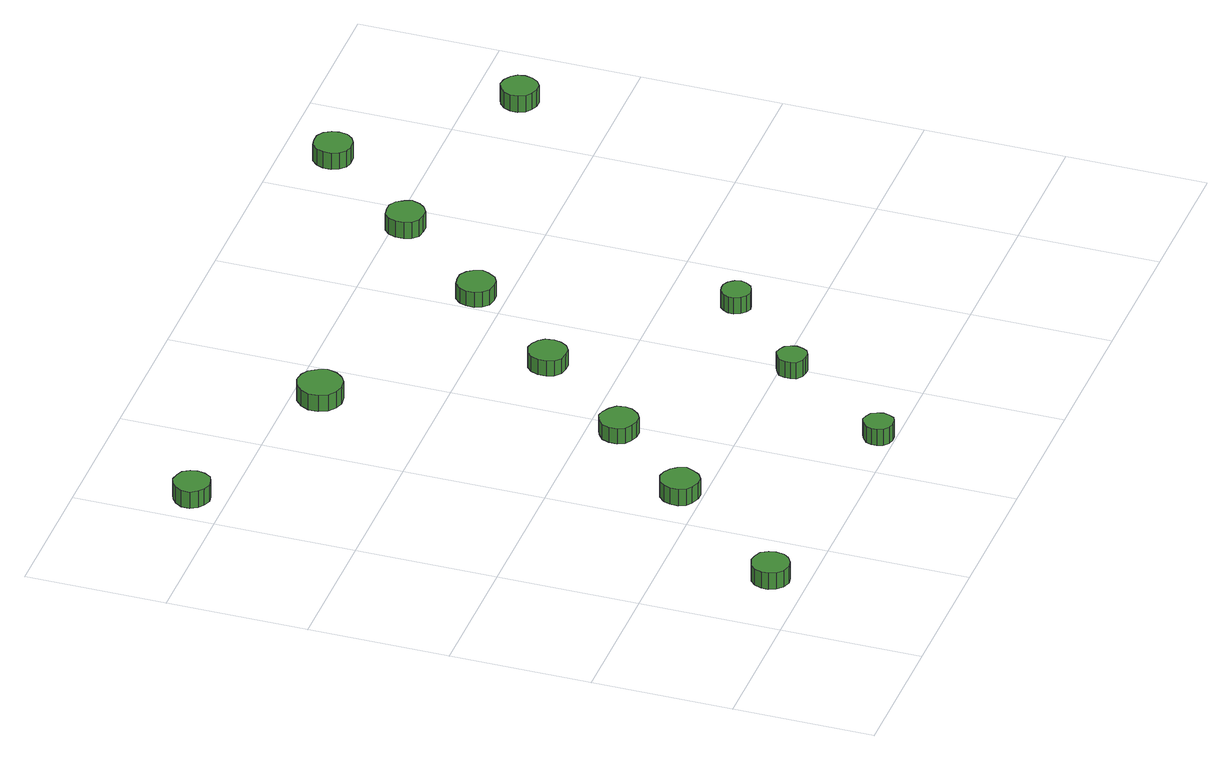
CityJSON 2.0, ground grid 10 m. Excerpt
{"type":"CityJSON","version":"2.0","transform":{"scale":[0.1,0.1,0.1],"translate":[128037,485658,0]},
"CityObjects":{
"tree1":{"type":"SolitaryVegetationObject","attributes":{"function":"something"},"geometry":[{"type":"MultiSurface","lod":"1","boundaries":[[[0,1,2,3,4,5,6,7,8,9,10,11,12,13,14]],[[15,16,17,18,19,20,21,22,23,24,25,26,27,28,29]],[[0,29,28,1]],[[1,28,27,2]],[[2,27,26,3]],[[3,26,25,4]],[[4,25,24,5]],[[5,24,23,6]],[[6,23,22,7]],[[7,22,21,8]],[[8,21,20,9]],[[9,20,19,10]],[[10,19,18,11]],[[11,18,17,12]],[[12,17,16,13]],[[13,16,15,14]],[[14,15,29,0]]]}]},
"tree2":{"type":"SolitaryVegetationObject","attributes":{"function":"something"},"geometry":[{"type":"MultiSurface","lod":"1","boundaries":[[[30,31,32,33,34,35,36,37,38,39,40,41,42,43,44]],[[45,46,47,48,49,50,51,52,53,54,55,56,57,58,59]],[[30,59,58,31]],[[31,58,57,32]],[[32,57,56,33]],[[33,56,55,34]],[[34,55,54,35]],[[35,54,53,36]],[[36,53,52,37]],[[37,52,51,38]],[[38,51,50,39]],[[39,50,49,40]],[[40,49,48,41]],[[41,48,47,42]],[[42,47,46,43]],[[43,46,45,44]],[[44,45,59,30]]]}]},
"tree3":{"type":"SolitaryVegetationObject","attributes":{"function":"something"},"geometry":[{"type":"MultiSurface","lod":"1","boundaries":[[[60,61,62,63,64,65,66,67,68,69,70,71,72,73,74]],[[75,76,77,78,79,80,81,82,83,84,85,86,87,88,89]],[[60,89,88,61]],[[61,88,87,62]],[[62,87,86,63]],[[63,86,85,64]],[[64,85,84,65]],[[65,84,83,66]],[[66,83,82,67]],[[67,82,81,68]],[[68,81,80,69]],[[69,80,79,70]],[[70,79,78,71]],[[71,78,77,72]],[[72,77,76,73]],[[73,76,75,74]],[[74,75,89,60]]]}]},
"tree4":{"type":"SolitaryVegetationObject","attributes":{"function":"something"},"geometry":[{"type":"MultiSurface","lod":"1","boundaries":[[[90,91,92,93,94,95,96,97,98,99,100,101,102,103,104]],[[105,106,107,108,109,110,111,112,113,114,115,116,117,118,119]],[[90,119,118,91]],[[91,118,117,92]],[[92,117,116,93]],[[93,116,115,94]],[[94,115,114,95]],[[95,114,113,96]],[[96,113,112,97]],[[97,112,111,98]],[[98,111,110,99]],[[99,110,109,100]],[[100,109,108,101]],[[101,108,107,102]],[[102,107,106,103]],[[103,106,105,104]],[[104,105,119,90]]]}]},
"tree5":{"type":"SolitaryVegetationObject","attributes":{"function":"something"},"geometry":[{"type":"MultiSurface","lod":"1","boundaries":[[[120,121,122,123,124,125,126,127,128,129,130,131,132,133,134]],[[135,136,137,138,139,140,141,142,143,144,145,146,147,148,149]],[[120,149,148,121]],[[121,148,147,122]],[[122,147,146,123]],[[123,146,145,124]],[[124,145,144,125]],[[125,144,143,126]],[[126,143,142,127]],[[127,142,141,128]],[[128,141,140,129]],[[129,140,139,130]],[[130,139,138,131]],[[131,138,137,132]],[[132,137,136,133]],[[133,136,135,134]],[[134,135,149,120]]]}]},
"tree6":{"type":"SolitaryVegetationObject","attributes":{"function":"something"},"geometry":[{"type":"MultiSurface","lod":"1","boundaries":[[[150,151,152,153,154,155,156,157,158,159,160,161,162,163,164]],[[165,166,167,168,169,170,171,172,173,174,175,176,177,178,179]],[[150,179,178,151]],[[151,178,177,152]],[[152,177,176,153]],[[153,176,175,154]],[[154,175,174,155]],[[155,174,173,156]],[[156,173,172,157]],[[157,172,171,158]],[[158,171,170,159]],[[159,170,169,160]],[[160,169,168,161]],[[161,168,167,162]],[[162,167,166,163]],[[163,166,165,164]],[[164,165,179,150]]]}]},
"tree7":{"type":"SolitaryVegetationObject","attributes":{"function":"something"},"geometry":[{"type":"MultiSurface","lod":"1","boundaries":[[[180,181,182,183,184,185,186,187,188,189,190,191,192,193,194]],[[195,196,197,198,199,200,201,202,203,204,205,206,207,208,209]],[[180,209,208,181]],[[181,208,207,182]],[[182,207,206,183]],[[183,206,205,184]],[[184,205,204,185]],[[185,204,203,186]],[[186,203,202,187]],[[187,202,201,188]],[[188,201,200,189]],[[189,200,199,190]],[[190,199,198,191]],[[191,198,197,192]],[[192,197,196,193]],[[193,196,195,194]],[[194,195,209,180]]]}]},
"tree8":{"type":"SolitaryVegetationObject","attributes":{"function":"something"},"geometry":[{"type":"MultiSurface","lod":"1","boundaries":[[[210,211,212,213,214,215,216,217,218,219,220,221,222,223,224]],[[225,226,227,228,229,230,231,232,233,234,235,236,237,238,239]],[[210,239,238,211]],[[211,238,237,212]],[[212,237,236,213]],[[213,236,235,214]],[[214,235,234,215]],[[215,234,233,216]],[[216,233,232,217]],[[217,232,231,218]],[[218,231,230,219]],[[219,230,229,220]],[[220,229,228,221]],[[221,228,227,222]],[[222,227,226,223]],[[223,226,225,224]],[[224,225,239,210]]]}]},
"tree9":{"type":"SolitaryVegetationObject","attributes":{"function":"something"},"geometry":[{"type":"MultiSurface","lod":"1","boundaries":[[[240,241,242,243,244,245,246,247,248,249,250,251,252,253,254]],[[255,256,257,258,259,260,261,262,263,264,265,266,267,268,269]],[[240,269,268,241]],[[241,268,267,242]],[[242,267,266,243]],[[243,266,265,244]],[[244,265,264,245]],[[245,264,263,246]],[[246,263,262,247]],[[247,262,261,248]],[[248,261,260,249]],[[249,260,259,250]],[[250,259,258,251]],[[251,258,257,252]],[[252,257,256,253]],[[253,256,255,254]],[[254,255,269,240]]]}]},
"tree10":{"type":"SolitaryVegetationObject","attributes":{"function":"something"},"geometry":[{"type":"MultiSurface","lod":"1","boundaries":[[[270,271,272,273,274,275,276,277,278,279,280,281,282,283,284]],[[285,286,287,288,289,290,291,292,293,294,295,296,297,298,299]],[[270,299,298,271]],[[271,298,297,272]],[[272,297,296,273]],[[273,296,295,274]],[[274,295,294,275]],[[275,294,293,276]],[[276,293,292,277]],[[277,292,291,278]],[[278,291,290,279]],[[279,290,289,280]],[[280,289,288,281]],[[281,288,287,282]],[[282,287,286,283]],[[283,286,285,284]],[[284,285,299,270]]]}]},
"tree11":{"type":"SolitaryVegetationObject","attributes":{"function":"something"},"geometry":[{"type":"MultiSurface","lod":"1","boundaries":[[[300,301,302,303,304,305,306,307,308,309,310,311,312,313,314]],[[315,316,317,318,319,320,321,322,323,324,325,326,327,328,329]],[[300,329,328,301]],[[301,328,327,302]],[[302,327,326,303]],[[303,326,325,304]],[[304,325,324,305]],[[305,324,323,306]],[[306,323,322,307]],[[307,322,321,308]],[[308,321,320,309]],[[309,320,319,310]],[[310,319,318,311]],[[311,318,317,312]],[[312,317,316,313]],[[313,316,315,314]],[[314,315,329,300]]]}]},
"tree12":{"type":"SolitaryVegetationObject","attributes":{"function":"something"},"geometry":[{"type":"MultiSurface","lod":"1","boundaries":[[[330,331,332,333,334,335,336,337,338,339,340,341,342,343,344]],[[345,346,347,348,349,350,351,352,353,354,355,356,357,358,359]],[[330,359,358,331]],[[331,358,357,332]],[[332,357,356,333]],[[333,356,355,334]],[[334,355,354,335]],[[335,354,353,336]],[[336,353,352,337]],[[337,352,351,338]],[[338,351,350,339]],[[339,350,349,340]],[[340,349,348,341]],[[341,348,347,342]],[[342,347,346,343]],[[343,346,345,344]],[[344,345,359,330]]]}]},
"tree13":{"type":"SolitaryVegetationObject","attributes":{"function":"something"},"geometry":[{"type":"MultiSurface","lod":"1","boundaries":[[[360,361,362,363,364,365,366,367,368,369,370,371,372,373,374]],[[375,376,377,378,379,380,381,382,383,384,385,386,387,388,389]],[[360,389,388,361]],[[361,388,387,362]],[[362,387,386,363]],[[363,386,385,364]],[[364,385,384,365]],[[365,384,383,366]],[[366,383,382,367]],[[367,382,381,368]],[[368,381,380,369]],[[369,380,379,370]],[[370,379,378,371]],[[371,378,377,372]],[[372,377,376,373]],[[373,376,375,374]],[[374,375,389,360]]]}]}
},
"vertices":[
[69,26,18],[68,31,18],[65,36,18],[60,38,18],[55,39,18],[49,37,18],[45,33,18],[43,28,18],[43,23,18],[45,18,18],[49,14,18],[55,12,18],[60,13,18],[65,16,18],[68,20,18],[68,20,5],[65,16,5],[60,13,5],[55,12,5],[49,14,5],[45,18,5],[43,23,5],[43,28,5],[45,33,5],[49,37,5],[55,39,5],[60,38,5],[65,36,5],[68,31,5],[69,26,5],
[35,423,20],[34,428,20],[31,433,20],[26,435,20],[21,436,20],[16,434,20],[12,431,20],[9,426,20],[9,420,20],[12,415,20],[16,412,20],[21,410,20],[26,411,20],[31,413,20],[34,418,20],[34,418,7],[31,413,7],[26,411,7],[21,410,7],[16,412,7],[12,415,7],[9,420,7],[9,426,7],[12,431,7],[16,434,7],[21,436,7],[26,435,7],[31,433,7],[34,428,7],[35,423,7],
[146,115,18],[144,121,18],[141,125,18],[136,128,18],[131,129,18],[125,127,18],[121,123,18],[119,118,18],[119,112,18],[121,107,18],[125,104,18],[131,102,18],[136,102,18],[141,105,18],[144,110,18],[144,110,5],[141,105,5],[136,102,5],[131,102,5],[125,104,5],[121,107,5],[119,112,5],[119,118,5],[121,123,5],[125,127,5],[131,129,5],[136,128,5],[141,125,5],[144,121,5],[146,115,5],
[202,177,18],[201,183,18],[197,187,18],[192,190,18],[187,191,18],[182,189,18],[177,185,18],[175,180,18],[175,174,18],[177,169,18],[182,166,18],[187,164,18],[192,164,18],[197,167,18],[201,172,18],[201,172,6],[197,167,6],[192,164,6],[187,164,6],[182,166,6],[177,169,6],[175,174,6],[175,180,6],[177,185,6],[182,189,6],[187,191,6],[192,190,6],[197,187,6],[201,183,6],[202,177,6],
[250,11,18],[249,15,18],[247,19,18],[243,21,18],[239,22,18],[235,20,18],[231,17,18],[230,13,18],[230,9,18],[231,5,18],[235,2,18],[239,1,18],[243,1,18],[247,3,18],[249,7,18],[249,7,5],[247,3,5],[243,1,5],[239,1,5],[235,2,5],[231,5,5],[230,9,5],[230,13,5],[231,17,5],[235,20,5],[239,22,5],[243,21,5],[247,19,5],[249,15,5],[250,11,5],
[177,379,21],[175,385,21],[171,391,21],[166,394,21],[159,395,21],[153,393,21],[148,388,21],[145,382,21],[145,375,21],[148,369,21],[153,365,21],[159,363,21],[166,364,21],[171,367,21],[175,372,21],[175,372,8],[171,367,8],[166,364,8],[159,363,8],[153,365,8],[148,369,8],[145,375,8],[145,382,8],[148,388,8],[153,393,8],[159,395,8],[166,394,8],[171,391,8],[175,385,8],[177,379,8],
[263,248,18],[262,254,18],[259,258,18],[254,261,18],[249,262,18],[243,260,18],[239,256,18],[237,251,18],[237,245,18],[239,240,18],[243,236,18],[249,235,18],[254,235,18],[259,238,18],[262,243,18],[262,243,6],[259,238,6],[254,235,6],[249,235,6],[243,236,6],[239,240,6],[237,245,6],[237,251,6],[239,256,6],[243,260,6],[249,262,6],[254,261,6],[259,258,6],[262,254,6],[263,248,6],
[309,92,17],[308,96,17],[306,100,17],[302,102,17],[298,103,17],[294,101,17],[290,98,17],[289,94,17],[289,90,17],[290,86,17],[294,83,17],[298,82,17],[302,82,17],[306,84,17],[308,88,17],[308,88,4],[306,84,4],[302,82,4],[298,82,4],[294,83,4],[290,86,4],[289,90,4],[289,94,4],[290,98,4],[294,101,4],[298,103,4],[302,102,4],[306,100,4],[308,96,4],[309,92,4],
[370,152,18],[369,156,18],[366,160,18],[362,162,18],[358,162,18],[354,161,18],[351,158,18],[349,154,18],[349,150,18],[351,146,18],[354,143,18],[358,141,18],[362,142,18],[366,144,18],[369,148,18],[369,148,5],[366,144,5],[362,142,5],[358,141,5],[354,143,5],[351,146,5],[349,150,5],[349,154,5],[351,158,5],[354,161,5],[358,162,5],[362,162,5],[366,160,5],[369,156,5],[370,152,5],
[327,320,18],[325,326,18],[322,330,18],[317,333,18],[312,333,18],[306,332,18],[302,328,18],[300,323,18],[300,317,18],[302,312,18],[306,308,18],[312,307,18],[317,307,18],[322,310,18],[325,315,18],[325,315,6],[322,310,6],[317,307,6],[312,307,6],[306,308,6],[302,312,6],[300,317,6],[300,323,6],[302,328,6],[306,332,6],[312,333,6],[317,333,6],[322,330,6],[325,326,6],[327,320,6],
[390,391,19],[388,396,19],[385,401,19],[380,404,19],[375,404,19],[369,403,19],[365,399,19],[363,394,19],[363,388,19],[365,383,19],[369,379,19],[375,378,19],[380,378,19],[385,381,19],[388,385,19],[388,385,6],[385,381,6],[380,378,6],[375,378,6],[369,379,6],[365,383,6],[363,388,6],[363,394,6],[365,399,6],[369,403,6],[375,404,6],[380,404,6],[385,401,6],[388,396,6],[390,391,6],
[451,463,20],[450,468,20],[447,473,20],[442,476,20],[436,476,20],[431,475,20],[427,471,20],[425,466,20],[425,460,20],[427,455,20],[431,451,20],[436,450,20],[442,450,20],[447,453,20],[450,457,20],[450,457,7],[447,453,7],[442,450,7],[436,450,7],[431,451,7],[427,455,7],[425,460,7],[425,466,7],[427,471,7],[431,475,7],[436,476,7],[442,476,7],[447,473,7],[450,468,7],[451,463,7],
[559,368,17],[558,373,17],[555,377,17],[550,380,17],[545,381,17],[540,379,17],[536,375,17],[534,370,17],[534,365,17],[536,360,17],[540,357,17],[545,355,17],[550,355,17],[555,358,17],[558,363,17],[558,363,4],[555,358,4],[550,355,4],[545,355,4],[540,357,4],[536,360,4],[534,365,4],[534,370,4],[536,375,4],[540,379,4],[545,381,4],[550,380,4],[555,377,4],[558,373,4],[559,368,4]
]}
